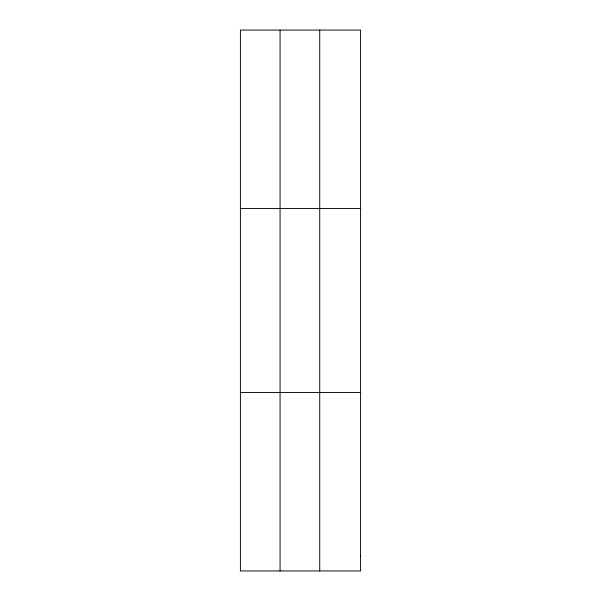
<?xml version="1.0" encoding="UTF-8"?>
<svg xmlns="http://www.w3.org/2000/svg" width="601" height="601" viewBox="0 0 601 601"><rect width="100%" height="100%" fill="white"/><g stroke="black" fill="none" stroke-linecap="round" stroke-linejoin="round"><path stroke-width="0.9" d="M280.066 570.95L280.066 30.05M319.732 570.95L319.732 30.05M240.408 208.547L360.592 208.547M240.408 392.453L360.592 392.453M360.592 556.075L360.592 570.95L240.408 570.95L240.408 30.05L360.592 30.05L360.592 556.075"/></g></svg>
